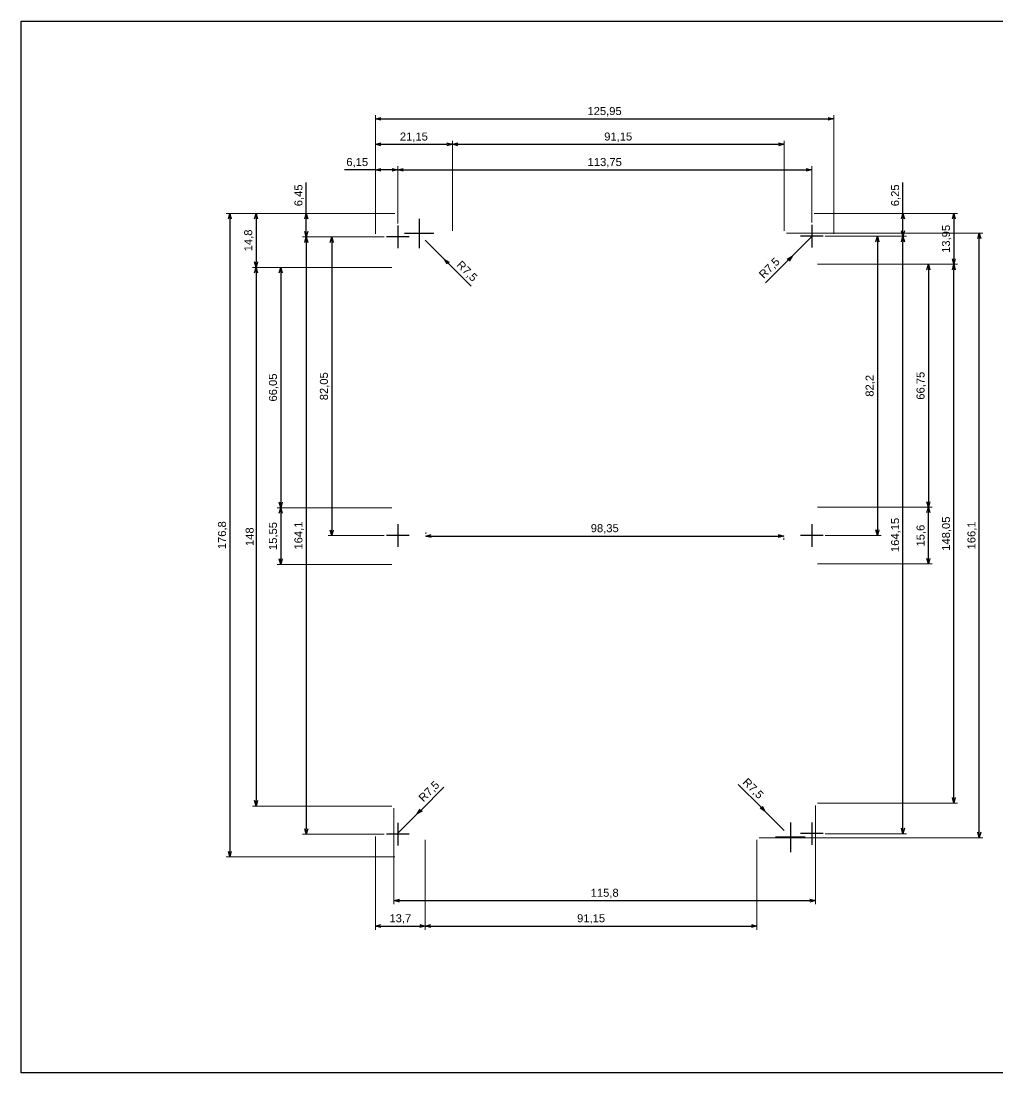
# Paper-space layout 'Cover' of a CAD drawing. Header units: millimetres. Extents: x 0 to 413, y 0 to 289.
# Drawn here: x 0.3 to 268.7, y 0.4 to 289.5 of the extents above; entities that cross this region are included whole.
import ezdxf

# ---------------------------------------------------------------- set-up
doc = ezdxf.new("R2010")
doc.units = ezdxf.units.MM
doc.linetypes.add('ACAD_ISO10W100', pattern=[18, 12, -3, 0, -3])
doc.layers.add('MD_Annotation', color=7, linetype='Continuous', lineweight=25)
doc.layers.add('MD_Axes', color=7, linetype='ACAD_ISO10W100', lineweight=25)
doc.layers.add('Tabelka', color=7, linetype='Continuous')
doc.styles.get("Standard").update_dxf_attribs({"font": 'arial.ttf'})
doc.dimstyles.new('ISO-25', dxfattribs={"dimtxt": 2.2, "dimasz": 1.5, "dimexe": 1, "dimexo": 0.625, "dimtad": 1, "dimrnd": 0.05, "dimtxsty": 'Standard', "dimblk": 'OPEN30', "dimcen": 2.5, "dimadec": 0, "dimazin": 0, "dimtfac": 1, "dimtmove": 0, "dimatfit": 3, "dimfxl": 0, "dimlwe": 18, "dimarcsym": 0})

# ---------------------------------------------------------------- blocks, each defined once
blk = doc.blocks.new('_Open30')
at = {"color": 0, "linetype": 'ByBlock', "lineweight": -2}
for p, q in [((-1, 0.27), (0, 0)), ((0, 0), (-1, -0.27)), ((0, 0), (-1, 0))]:
    blk.add_line(p, q, dxfattribs=at)
blk = doc.blocks.new('*D17')
at = {"layer": 'Defpoints', "color": 0}
for p in [(223.6, 262.59), (97.65, 230.39), (223.6, 230.39)]:
    blk.add_point(p, dxfattribs=at)
at = {"layer": 'MD_Annotation', "color": 0, "lineweight": 18}
for p, q in [((97.65, 231.02), (97.65, 263.59)), ((223.6, 231.02), (223.6, 263.59))]:
    blk.add_line(p, q, dxfattribs=at)
at = {"layer": 'MD_Annotation', "color": 0, "lineweight": -2}
blk.add_line((99.15, 262.59), (222.1, 262.59), dxfattribs=at)
at = {"layer": 'MD_Annotation', "color": 0, "lineweight": -2, "xscale": 1.5, "yscale": 1.5, "zscale": 1.5, "rotation": 180}
blk.add_blockref('_Open30', (97.65, 262.59), dxfattribs=at)
at = {"layer": 'MD_Annotation', "color": 0, "lineweight": -2, "xscale": 1.5, "yscale": 1.5, "zscale": 1.5}
blk.add_blockref('_Open30', (223.6, 262.59), dxfattribs=at)
at = {"layer": 'MD_Annotation', "color": 0, "insert": (160.62, 264.53), "char_height": 2.2, "attachment_point": 5}
blk.add_mtext('125,95', dxfattribs=at)
blk = doc.blocks.new('*D18')
at = {"layer": 'Defpoints', "color": 0}
for p in [(103.65, 236.58), (57.65, 59.8), (103.65, 59.8)]:
    blk.add_point(p, dxfattribs=at)
at = {"layer": 'MD_Annotation', "color": 0, "lineweight": 18}
for p, q in [((103.02, 236.58), (56.65, 236.58)), ((103.02, 59.8), (56.65, 59.8))]:
    blk.add_line(p, q, dxfattribs=at)
at = {"layer": 'MD_Annotation', "color": 0, "lineweight": -2}
blk.add_line((57.65, 235.08), (57.65, 61.3), dxfattribs=at)
at = {"layer": 'MD_Annotation', "color": 0, "lineweight": -2, "xscale": 1.5, "yscale": 1.5, "zscale": 1.5}
for p, rotation in [((57.65, 236.58), 90), ((57.65, 59.8), 270)]:
    blk.add_blockref('_Open30', p, dxfattribs=dict(at, rotation=rotation))
at = {"layer": 'MD_Annotation', "color": 0, "insert": (55.7, 148.19), "char_height": 2.2, "attachment_point": 5, "rotation": 90}
blk.add_mtext('176,8', dxfattribs=at)
blk = doc.blocks.new('*D20')
at = {"layer": 'Defpoints', "color": 0}
for p in [(103.8, 248.59), (103.8, 233.24), (97.65, 230.39)]:
    blk.add_point(p, dxfattribs=at)
at = {"layer": 'MD_Annotation', "color": 0, "lineweight": -2}
for p, q in [((97.65, 248.59), (89.15, 248.59)), ((102.3, 248.59), (99.15, 248.59))]:
    blk.add_line(p, q, dxfattribs=at)
at = {"layer": 'MD_Annotation', "color": 0, "lineweight": 18}
for p, q in [((97.65, 231.02), (97.65, 249.59)), ((103.8, 233.87), (103.8, 249.59))]:
    blk.add_line(p, q, dxfattribs=at)
at = {"layer": 'MD_Annotation', "color": 0, "lineweight": -2, "xscale": 1.5, "yscale": 1.5, "zscale": 1.5, "rotation": 180}
blk.add_blockref('_Open30', (97.65, 248.59), dxfattribs=at)
at = {"layer": 'MD_Annotation', "color": 0, "lineweight": -2, "xscale": 1.5, "yscale": 1.5, "zscale": 1.5}
blk.add_blockref('_Open30', (103.8, 248.59), dxfattribs=at)
at = {"layer": 'MD_Annotation', "color": 0, "insert": (92.65, 250.53), "char_height": 2.2, "attachment_point": 5}
blk.add_mtext('6,15', dxfattribs=at)
blk = doc.blocks.new('*D21')
at = {"layer": 'Defpoints', "color": 0}
for p in [(217.55, 248.59), (103.8, 233.24), (217.55, 233.44)]:
    blk.add_point(p, dxfattribs=at)
at = {"layer": 'MD_Annotation', "color": 0, "lineweight": 18}
for p, q in [((103.8, 233.87), (103.8, 249.59)), ((217.55, 234.07), (217.55, 249.59))]:
    blk.add_line(p, q, dxfattribs=at)
at = {"layer": 'MD_Annotation', "color": 0, "lineweight": -2}
blk.add_line((105.3, 248.59), (216.05, 248.59), dxfattribs=at)
at = {"layer": 'MD_Annotation', "color": 0, "lineweight": -2, "xscale": 1.5, "yscale": 1.5, "zscale": 1.5, "rotation": 180}
blk.add_blockref('_Open30', (103.8, 248.59), dxfattribs=at)
at = {"layer": 'MD_Annotation', "color": 0, "lineweight": -2, "xscale": 1.5, "yscale": 1.5, "zscale": 1.5}
blk.add_blockref('_Open30', (217.55, 248.59), dxfattribs=at)
at = {"layer": 'MD_Annotation', "color": 0, "insert": (160.67, 250.53), "char_height": 2.2, "attachment_point": 5}
blk.add_mtext('113,75', dxfattribs=at)
blk = doc.blocks.new('*D22')
at = {"layer": 'Defpoints', "color": 0}
for p in [(103.65, 236.58), (78.65, 230.14), (100.7, 230.14)]:
    blk.add_point(p, dxfattribs=at)
at = {"layer": 'MD_Annotation', "color": 0, "lineweight": -2}
for p, q in [((78.65, 236.58), (78.65, 245.08)), ((78.65, 231.64), (78.65, 235.08))]:
    blk.add_line(p, q, dxfattribs=at)
at = {"layer": 'MD_Annotation', "color": 0, "lineweight": 18}
for p, q in [((103.02, 236.58), (77.65, 236.58)), ((100.07, 230.14), (77.65, 230.14))]:
    blk.add_line(p, q, dxfattribs=at)
at = {"layer": 'MD_Annotation', "color": 0, "lineweight": -2, "xscale": 1.5, "yscale": 1.5, "zscale": 1.5}
for p, rotation in [((78.65, 236.58), 90), ((78.65, 230.14), 270)]:
    blk.add_blockref('_Open30', p, dxfattribs=dict(at, rotation=rotation))
at = {"layer": 'MD_Annotation', "color": 0, "insert": (76.7, 241.58), "char_height": 2.2, "attachment_point": 5, "rotation": 90}
blk.add_mtext('6,45', dxfattribs=at)
blk = doc.blocks.new('*D23')
at = {"layer": 'Defpoints', "color": 0}
for p in [(100.7, 230.14), (85.65, 148.09), (100.7, 148.09)]:
    blk.add_point(p, dxfattribs=at)
at = {"layer": 'MD_Annotation', "color": 0, "lineweight": 18}
for p, q in [((100.07, 230.14), (84.65, 230.14)), ((100.07, 148.09), (84.65, 148.09))]:
    blk.add_line(p, q, dxfattribs=at)
at = {"layer": 'MD_Annotation', "color": 0, "lineweight": -2}
blk.add_line((85.65, 228.64), (85.65, 149.59), dxfattribs=at)
at = {"layer": 'MD_Annotation', "color": 0, "lineweight": -2, "xscale": 1.5, "yscale": 1.5, "zscale": 1.5}
for p, rotation in [((85.65, 230.14), 90), ((85.65, 148.09), 270)]:
    blk.add_blockref('_Open30', p, dxfattribs=dict(at, rotation=rotation))
at = {"layer": 'MD_Annotation', "color": 0, "insert": (83.7, 189.12), "char_height": 2.2, "attachment_point": 5, "rotation": 90}
blk.add_mtext('82,05', dxfattribs=at)
blk = doc.blocks.new('*D24')
at = {"layer": 'Defpoints', "color": 0}
for p in [(100.7, 230.14), (78.65, 66.04), (100.7, 66.04)]:
    blk.add_point(p, dxfattribs=at)
at = {"layer": 'MD_Annotation', "color": 0, "lineweight": 18}
for p, q in [((100.07, 230.14), (77.65, 230.14)), ((100.07, 66.04), (77.65, 66.04))]:
    blk.add_line(p, q, dxfattribs=at)
at = {"layer": 'MD_Annotation', "color": 0, "lineweight": -2}
blk.add_line((78.65, 228.64), (78.65, 67.54), dxfattribs=at)
at = {"layer": 'MD_Annotation', "color": 0, "lineweight": -2, "xscale": 1.5, "yscale": 1.5, "zscale": 1.5}
for p, rotation in [((78.65, 230.14), 90), ((78.65, 66.04), 270)]:
    blk.add_blockref('_Open30', p, dxfattribs=dict(at, rotation=rotation))
at = {"layer": 'MD_Annotation', "color": 0, "insert": (76.7, 148.09), "char_height": 2.2, "attachment_point": 5, "rotation": 90}
blk.add_mtext('164,1', dxfattribs=at)
blk = doc.blocks.new('*D25')
at = {"layer": 'Defpoints', "color": 0}
for p in [(220.65, 230.34), (220.65, 148.14), (235.6, 148.14)]:
    blk.add_point(p, dxfattribs=at)
at = {"layer": 'MD_Annotation', "color": 0, "lineweight": 18}
for p, q in [((221.27, 230.34), (236.6, 230.34)), ((221.27, 148.14), (236.6, 148.14))]:
    blk.add_line(p, q, dxfattribs=at)
at = {"layer": 'MD_Annotation', "color": 0, "lineweight": -2}
blk.add_line((235.6, 228.84), (235.6, 149.64), dxfattribs=at)
at = {"layer": 'MD_Annotation', "color": 0, "lineweight": -2, "xscale": 1.5, "yscale": 1.5, "zscale": 1.5}
for p, rotation in [((235.6, 230.34), 90), ((235.6, 148.14), 270)]:
    blk.add_blockref('_Open30', p, dxfattribs=dict(at, rotation=rotation))
at = {"layer": 'MD_Annotation', "color": 0, "insert": (233.65, 189.24), "char_height": 2.2, "attachment_point": 5, "rotation": 90}
blk.add_mtext('82,2', dxfattribs=at)
blk = doc.blocks.new('*D26')
at = {"layer": 'Defpoints', "color": 0}
for p in [(220.65, 230.34), (242.6, 230.34), (220.65, 66.19)]:
    blk.add_point(p, dxfattribs=at)
at = {"layer": 'MD_Annotation', "color": 0, "lineweight": 18}
for p, q in [((221.27, 230.34), (243.6, 230.34)), ((221.27, 66.19), (243.6, 66.19))]:
    blk.add_line(p, q, dxfattribs=at)
at = {"layer": 'MD_Annotation', "color": 0, "lineweight": -2}
blk.add_line((242.6, 67.69), (242.6, 228.84), dxfattribs=at)
at = {"layer": 'MD_Annotation', "color": 0, "lineweight": -2, "xscale": 1.5, "yscale": 1.5, "zscale": 1.5}
for p, rotation in [((242.6, 230.34), 90), ((242.6, 66.19), 270)]:
    blk.add_blockref('_Open30', p, dxfattribs=dict(at, rotation=rotation))
at = {"layer": 'MD_Annotation', "color": 0, "insert": (240.65, 148.27), "char_height": 2.2, "attachment_point": 5, "rotation": 90}
blk.add_mtext('164,15', dxfattribs=at)
blk = doc.blocks.new('*D27')
at = {"layer": 'Defpoints', "color": 0}
for p in [(217.6, 236.59), (220.65, 230.34), (242.6, 230.34)]:
    blk.add_point(p, dxfattribs=at)
at = {"layer": 'MD_Annotation', "color": 0, "lineweight": -2}
for p, q in [((242.6, 236.59), (242.6, 245.08)), ((242.6, 231.84), (242.6, 235.09))]:
    blk.add_line(p, q, dxfattribs=at)
at = {"layer": 'MD_Annotation', "color": 0, "lineweight": 18}
for p, q in [((218.22, 236.59), (243.6, 236.59)), ((221.27, 230.34), (243.6, 230.34))]:
    blk.add_line(p, q, dxfattribs=at)
at = {"layer": 'MD_Annotation', "color": 0, "lineweight": -2, "xscale": 1.5, "yscale": 1.5, "zscale": 1.5}
for p, rotation in [((242.6, 236.59), 90), ((242.6, 230.34), 270)]:
    blk.add_blockref('_Open30', p, dxfattribs=dict(at, rotation=rotation))
at = {"layer": 'MD_Annotation', "color": 0, "insert": (240.65, 241.58), "char_height": 2.2, "attachment_point": 5, "rotation": 90}
blk.add_mtext('6,25', dxfattribs=at)
blk = doc.blocks.new('*D31')
at = {"layer": 'Defpoints', "color": 0}
for p in [(118.8, 255.59), (97.65, 230.61), (118.8, 231.19)]:
    blk.add_point(p, dxfattribs=at)
at = {"layer": 'MD_Annotation', "color": 0, "lineweight": 18}
for p, q in [((97.65, 231.23), (97.65, 256.59)), ((118.8, 231.82), (118.8, 256.59))]:
    blk.add_line(p, q, dxfattribs=at)
at = {"layer": 'MD_Annotation', "color": 0, "lineweight": -2}
blk.add_line((99.15, 255.59), (117.3, 255.59), dxfattribs=at)
at = {"layer": 'MD_Annotation', "color": 0, "lineweight": -2, "xscale": 1.5, "yscale": 1.5, "zscale": 1.5, "rotation": 180}
blk.add_blockref('_Open30', (97.65, 255.59), dxfattribs=at)
at = {"layer": 'MD_Annotation', "color": 0, "lineweight": -2, "xscale": 1.5, "yscale": 1.5, "zscale": 1.5}
blk.add_blockref('_Open30', (118.8, 255.59), dxfattribs=at)
at = {"layer": 'MD_Annotation', "color": 0, "insert": (108.22, 257.53), "char_height": 2.2, "attachment_point": 5}
blk.add_mtext('21,15', dxfattribs=at)
blk = doc.blocks.new('*D32')
at = {"layer": 'Defpoints', "color": 0}
for p in [(209.95, 255.59), (118.8, 231.19), (209.95, 231.19)]:
    blk.add_point(p, dxfattribs=at)
at = {"layer": 'MD_Annotation', "color": 0, "lineweight": 18}
for p, q in [((118.8, 231.82), (118.8, 256.59)), ((209.95, 231.82), (209.95, 256.59))]:
    blk.add_line(p, q, dxfattribs=at)
at = {"layer": 'MD_Annotation', "color": 0, "lineweight": -2}
blk.add_line((120.3, 255.59), (208.45, 255.59), dxfattribs=at)
at = {"layer": 'MD_Annotation', "color": 0, "lineweight": -2, "xscale": 1.5, "yscale": 1.5, "zscale": 1.5, "rotation": 180}
blk.add_blockref('_Open30', (118.8, 255.59), dxfattribs=at)
at = {"layer": 'MD_Annotation', "color": 0, "lineweight": -2, "xscale": 1.5, "yscale": 1.5, "zscale": 1.5}
blk.add_blockref('_Open30', (209.95, 255.59), dxfattribs=at)
at = {"layer": 'MD_Annotation', "color": 0, "insert": (164.37, 257.53), "char_height": 2.2, "attachment_point": 5}
blk.add_mtext('91,15', dxfattribs=at)
blk = doc.blocks.new('*D33')
at = {"layer": 'Defpoints', "color": 0}
for p in [(103.65, 236.58), (64.85, 221.79), (102.75, 221.79)]:
    blk.add_point(p, dxfattribs=at)
at = {"layer": 'MD_Annotation', "color": 0, "lineweight": 18}
for p, q in [((103.02, 236.58), (63.85, 236.58)), ((102.12, 221.79), (63.85, 221.79))]:
    blk.add_line(p, q, dxfattribs=at)
at = {"layer": 'MD_Annotation', "color": 0, "lineweight": -2}
blk.add_line((64.85, 235.08), (64.85, 223.29), dxfattribs=at)
at = {"layer": 'MD_Annotation', "color": 0, "lineweight": -2, "xscale": 1.5, "yscale": 1.5, "zscale": 1.5}
for p, rotation in [((64.85, 236.58), 90), ((64.85, 221.79), 270)]:
    blk.add_blockref('_Open30', p, dxfattribs=dict(at, rotation=rotation))
at = {"layer": 'MD_Annotation', "color": 0, "insert": (62.9, 229.19), "char_height": 2.2, "attachment_point": 5, "rotation": 90}
blk.add_mtext('14,8', dxfattribs=at)
blk = doc.blocks.new('*D34')
at = {"layer": 'Defpoints', "color": 0}
for p in [(102.75, 221.79), (71.65, 155.74), (102.75, 155.74)]:
    blk.add_point(p, dxfattribs=at)
at = {"layer": 'MD_Annotation', "color": 0, "lineweight": 18}
for p, q in [((102.12, 221.79), (70.65, 221.79)), ((102.12, 155.74), (70.65, 155.74))]:
    blk.add_line(p, q, dxfattribs=at)
at = {"layer": 'MD_Annotation', "color": 0, "lineweight": -2}
blk.add_line((71.65, 220.29), (71.65, 157.24), dxfattribs=at)
at = {"layer": 'MD_Annotation', "color": 0, "lineweight": -2, "xscale": 1.5, "yscale": 1.5, "zscale": 1.5}
for p, rotation in [((71.65, 221.79), 90), ((71.65, 155.74), 270)]:
    blk.add_blockref('_Open30', p, dxfattribs=dict(at, rotation=rotation))
at = {"layer": 'MD_Annotation', "color": 0, "insert": (69.7, 188.77), "char_height": 2.2, "attachment_point": 5, "rotation": 90}
blk.add_mtext('66,05', dxfattribs=at)
blk = doc.blocks.new('*D35')
at = {"layer": 'Defpoints', "color": 0}
for p in [(102.75, 155.74), (71.65, 140.19), (102.75, 140.19)]:
    blk.add_point(p, dxfattribs=at)
at = {"layer": 'MD_Annotation', "color": 0, "lineweight": 18}
for p, q in [((102.12, 155.74), (70.65, 155.74)), ((102.12, 140.19), (70.65, 140.19))]:
    blk.add_line(p, q, dxfattribs=at)
at = {"layer": 'MD_Annotation', "color": 0, "lineweight": -2}
blk.add_line((71.65, 154.24), (71.65, 141.69), dxfattribs=at)
at = {"layer": 'MD_Annotation', "color": 0, "lineweight": -2, "xscale": 1.5, "yscale": 1.5, "zscale": 1.5}
for p, rotation in [((71.65, 155.74), 90), ((71.65, 140.19), 270)]:
    blk.add_blockref('_Open30', p, dxfattribs=dict(at, rotation=rotation))
at = {"layer": 'MD_Annotation', "color": 0, "insert": (69.7, 147.97), "char_height": 2.2, "attachment_point": 5, "rotation": 90}
blk.add_mtext('15,55', dxfattribs=at)
blk = doc.blocks.new('*D36')
at = {"layer": 'Defpoints', "color": 0}
for p in [(102.75, 221.79), (64.85, 73.79), (102.75, 73.79)]:
    blk.add_point(p, dxfattribs=at)
at = {"layer": 'MD_Annotation', "color": 0, "lineweight": 18}
for p, q in [((102.12, 221.79), (63.85, 221.79)), ((102.12, 73.79), (63.85, 73.79))]:
    blk.add_line(p, q, dxfattribs=at)
at = {"layer": 'MD_Annotation', "color": 0, "lineweight": -2}
blk.add_line((64.85, 220.29), (64.85, 75.29), dxfattribs=at)
at = {"layer": 'MD_Annotation', "color": 0, "lineweight": -2, "xscale": 1.5, "yscale": 1.5, "zscale": 1.5}
for p, rotation in [((64.85, 221.79), 90), ((64.85, 73.79), 270)]:
    blk.add_blockref('_Open30', p, dxfattribs=dict(at, rotation=rotation))
at = {"layer": 'MD_Annotation', "color": 0, "insert": (63.1, 147.79), "char_height": 2.2, "attachment_point": 5, "rotation": 90}
blk.add_mtext('148', dxfattribs=at)
blk = doc.blocks.new('*D37')
at = {"layer": 'Defpoints', "color": 0}
for p in [(217.6, 236.59), (218.55, 222.64), (256.6, 222.64)]:
    blk.add_point(p, dxfattribs=at)
at = {"layer": 'MD_Annotation', "color": 0, "lineweight": 18}
for p, q in [((218.22, 236.59), (257.6, 236.59)), ((219.17, 222.64), (257.6, 222.64))]:
    blk.add_line(p, q, dxfattribs=at)
at = {"layer": 'MD_Annotation', "color": 0, "lineweight": -2}
blk.add_line((256.6, 235.09), (256.6, 224.14), dxfattribs=at)
at = {"layer": 'MD_Annotation', "color": 0, "lineweight": -2, "xscale": 1.5, "yscale": 1.5, "zscale": 1.5}
for p, rotation in [((256.6, 236.59), 90), ((256.6, 222.64), 270)]:
    blk.add_blockref('_Open30', p, dxfattribs=dict(at, rotation=rotation))
at = {"layer": 'MD_Annotation', "color": 0, "insert": (254.65, 229.61), "char_height": 2.2, "attachment_point": 5, "rotation": 90}
blk.add_mtext('13,95', dxfattribs=at)
blk = doc.blocks.new('*D38')
at = {"layer": 'Defpoints', "color": 0}
for p in [(218.55, 222.64), (218.55, 155.89), (249.6, 155.89)]:
    blk.add_point(p, dxfattribs=at)
at = {"layer": 'MD_Annotation', "color": 0, "lineweight": 18}
for p, q in [((219.17, 222.64), (250.6, 222.64)), ((219.17, 155.89), (250.6, 155.89))]:
    blk.add_line(p, q, dxfattribs=at)
at = {"layer": 'MD_Annotation', "color": 0, "lineweight": -2}
blk.add_line((249.6, 221.14), (249.6, 157.39), dxfattribs=at)
at = {"layer": 'MD_Annotation', "color": 0, "lineweight": -2, "xscale": 1.5, "yscale": 1.5, "zscale": 1.5}
for p, rotation in [((249.6, 222.64), 90), ((249.6, 155.89), 270)]:
    blk.add_blockref('_Open30', p, dxfattribs=dict(at, rotation=rotation))
at = {"layer": 'MD_Annotation', "color": 0, "insert": (247.65, 189.27), "char_height": 2.2, "attachment_point": 5, "rotation": 90}
blk.add_mtext('66,75', dxfattribs=at)
blk = doc.blocks.new('*D39')
at = {"layer": 'Defpoints', "color": 0}
for p in [(218.55, 155.89), (249.6, 155.89), (218.55, 140.29)]:
    blk.add_point(p, dxfattribs=at)
at = {"layer": 'MD_Annotation', "color": 0, "lineweight": 18}
for p, q in [((219.17, 155.89), (250.6, 155.89)), ((219.17, 140.29), (250.6, 140.29))]:
    blk.add_line(p, q, dxfattribs=at)
at = {"layer": 'MD_Annotation', "color": 0, "lineweight": -2}
blk.add_line((249.6, 141.79), (249.6, 154.39), dxfattribs=at)
at = {"layer": 'MD_Annotation', "color": 0, "lineweight": -2, "xscale": 1.5, "yscale": 1.5, "zscale": 1.5}
for p, rotation in [((249.6, 155.89), 90), ((249.6, 140.29), 270)]:
    blk.add_blockref('_Open30', p, dxfattribs=dict(at, rotation=rotation))
at = {"layer": 'MD_Annotation', "color": 0, "insert": (247.65, 148.09), "char_height": 2.2, "attachment_point": 5, "rotation": 90}
blk.add_mtext('15,6', dxfattribs=at)
blk = doc.blocks.new('*D40')
at = {"layer": 'Defpoints', "color": 0}
for p in [(218.55, 222.64), (256.6, 222.64), (218.55, 74.59)]:
    blk.add_point(p, dxfattribs=at)
at = {"layer": 'MD_Annotation', "color": 0, "lineweight": 18}
for p, q in [((219.17, 222.64), (257.6, 222.64)), ((219.17, 74.59), (257.6, 74.59))]:
    blk.add_line(p, q, dxfattribs=at)
at = {"layer": 'MD_Annotation', "color": 0, "lineweight": -2}
blk.add_line((256.6, 76.09), (256.6, 221.14), dxfattribs=at)
at = {"layer": 'MD_Annotation', "color": 0, "lineweight": -2, "xscale": 1.5, "yscale": 1.5, "zscale": 1.5}
for p, rotation in [((256.6, 222.64), 90), ((256.6, 74.59), 270)]:
    blk.add_blockref('_Open30', p, dxfattribs=dict(at, rotation=rotation))
at = {"layer": 'MD_Annotation', "color": 0, "insert": (254.65, 148.62), "char_height": 2.2, "attachment_point": 5, "rotation": 90}
blk.add_mtext('148,05', dxfattribs=at)
blk = doc.blocks.new('*D41')
at = {"layer": 'Defpoints', "color": 0}
for p in [(97.65, 65.99), (111.35, 65.09), (111.35, 40.8)]:
    blk.add_point(p, dxfattribs=at)
at = {"layer": 'MD_Annotation', "color": 0, "lineweight": 18}
for p, q in [((97.65, 65.37), (97.65, 39.8)), ((111.35, 64.47), (111.35, 39.8))]:
    blk.add_line(p, q, dxfattribs=at)
at = {"layer": 'MD_Annotation', "color": 0, "lineweight": -2}
blk.add_line((99.15, 40.8), (109.85, 40.8), dxfattribs=at)
at = {"layer": 'MD_Annotation', "color": 0, "lineweight": -2, "xscale": 1.5, "yscale": 1.5, "zscale": 1.5, "rotation": 180}
blk.add_blockref('_Open30', (97.65, 40.8), dxfattribs=at)
at = {"layer": 'MD_Annotation', "color": 0, "lineweight": -2, "xscale": 1.5, "yscale": 1.5, "zscale": 1.5}
blk.add_blockref('_Open30', (111.35, 40.8), dxfattribs=at)
at = {"layer": 'MD_Annotation', "color": 0, "insert": (104.5, 42.75), "char_height": 2.2, "attachment_point": 5}
blk.add_mtext('13,7', dxfattribs=at)
blk = doc.blocks.new('*D42')
at = {"layer": 'Defpoints', "color": 0}
for p in [(111.35, 65.09), (202.5, 65.09), (202.5, 40.8)]:
    blk.add_point(p, dxfattribs=at)
at = {"layer": 'MD_Annotation', "color": 0, "lineweight": 18}
for p, q in [((111.35, 64.47), (111.35, 39.8)), ((202.5, 64.47), (202.5, 39.8))]:
    blk.add_line(p, q, dxfattribs=at)
at = {"layer": 'MD_Annotation', "color": 0, "lineweight": -2}
blk.add_line((112.85, 40.8), (201, 40.8), dxfattribs=at)
at = {"layer": 'MD_Annotation', "color": 0, "lineweight": -2, "xscale": 1.5, "yscale": 1.5, "zscale": 1.5, "rotation": 180}
blk.add_blockref('_Open30', (111.35, 40.8), dxfattribs=at)
at = {"layer": 'MD_Annotation', "color": 0, "lineweight": -2, "xscale": 1.5, "yscale": 1.5, "zscale": 1.5}
blk.add_blockref('_Open30', (202.5, 40.8), dxfattribs=at)
at = {"layer": 'MD_Annotation', "color": 0, "insert": (156.92, 42.75), "char_height": 2.2, "attachment_point": 5}
blk.add_mtext('91,15', dxfattribs=at)
blk = doc.blocks.new('*D43')
at = {"layer": 'Defpoints', "color": 0}
for p in [(102.75, 73.79), (218.55, 74.59), (218.55, 47.8)]:
    blk.add_point(p, dxfattribs=at)
at = {"layer": 'MD_Annotation', "color": 0, "lineweight": 18}
for p, q in [((102.75, 73.17), (102.75, 46.8)), ((218.55, 73.97), (218.55, 46.8))]:
    blk.add_line(p, q, dxfattribs=at)
at = {"layer": 'MD_Annotation', "color": 0, "lineweight": -2}
blk.add_line((104.25, 47.8), (217.05, 47.8), dxfattribs=at)
at = {"layer": 'MD_Annotation', "color": 0, "lineweight": -2, "xscale": 1.5, "yscale": 1.5, "zscale": 1.5, "rotation": 180}
blk.add_blockref('_Open30', (102.75, 47.8), dxfattribs=at)
at = {"layer": 'MD_Annotation', "color": 0, "lineweight": -2, "xscale": 1.5, "yscale": 1.5, "zscale": 1.5}
blk.add_blockref('_Open30', (218.55, 47.8), dxfattribs=at)
at = {"layer": 'MD_Annotation', "color": 0, "insert": (160.65, 49.75), "char_height": 2.2, "attachment_point": 5}
blk.add_mtext('115,8', dxfattribs=at)
blk = doc.blocks.new('*D44')
at = {"layer": 'Defpoints', "color": 0}
for p in [(209.95, 231.19), (263.6, 231.19), (202.5, 65.09)]:
    blk.add_point(p, dxfattribs=at)
at = {"layer": 'MD_Annotation', "color": 0, "lineweight": 18}
for p, q in [((210.57, 231.19), (264.6, 231.19)), ((203.12, 65.09), (264.6, 65.09))]:
    blk.add_line(p, q, dxfattribs=at)
at = {"layer": 'MD_Annotation', "color": 0, "lineweight": -2}
blk.add_line((263.6, 66.59), (263.6, 229.69), dxfattribs=at)
at = {"layer": 'MD_Annotation', "color": 0, "lineweight": -2, "xscale": 1.5, "yscale": 1.5, "zscale": 1.5}
for p, rotation in [((263.6, 231.19), 90), ((263.6, 65.09), 270)]:
    blk.add_blockref('_Open30', p, dxfattribs=dict(at, rotation=rotation))
at = {"layer": 'MD_Annotation', "color": 0, "insert": (261.65, 148.14), "char_height": 2.2, "attachment_point": 5, "rotation": 90}
blk.add_mtext('166,1', dxfattribs=at)
blk = doc.blocks.new('*D45')
at = {"layer": 'Defpoints', "color": 0}
for p in [(111.5, 147.97), (209.85, 148.09), (209.85, 147.97)]:
    blk.add_point(p, dxfattribs=at)
at = {"layer": 'MD_Annotation', "color": 0, "lineweight": 18}
for p, q in [((111.5, 148.59), (111.5, 148.97)), ((209.85, 147.47), (209.85, 146.97))]:
    blk.add_line(p, q, dxfattribs=at)
at = {"layer": 'MD_Annotation', "color": 0, "lineweight": -2}
blk.add_line((113, 147.97), (208.35, 147.97), dxfattribs=at)
at = {"layer": 'MD_Annotation', "color": 0, "lineweight": -2, "xscale": 1.5, "yscale": 1.5, "zscale": 1.5, "rotation": 180}
blk.add_blockref('_Open30', (111.5, 147.97), dxfattribs=at)
at = {"layer": 'MD_Annotation', "color": 0, "lineweight": -2, "xscale": 1.5, "yscale": 1.5, "zscale": 1.5}
blk.add_blockref('_Open30', (209.85, 147.97), dxfattribs=at)
at = {"layer": 'MD_Annotation', "color": 0, "insert": (160.67, 149.92), "char_height": 2.2, "attachment_point": 5}
blk.add_mtext('98,35', dxfattribs=at)
blk = doc.blocks.new('*D47')
at = {"layer": 'Defpoints', "color": 0}
for p in [(111.3, 229.29), (116.6, 223.99)]:
    blk.add_point(p, dxfattribs=at)
at = {"layer": 'MD_Annotation', "color": 0, "lineweight": -2}
for p, q in [((111.3, 229.29), (116.6, 223.99)), ((123.94, 216.65), (117.66, 222.93))]:
    blk.add_line(p, q, dxfattribs=at)
at = {"layer": 'MD_Annotation', "color": 0, "lineweight": -2, "xscale": 1.5, "yscale": 1.5, "zscale": 1.5, "rotation": 134.9948356378395}
blk.add_blockref('_Open30', (116.6, 223.99), dxfattribs=at)
at = {"layer": 'MD_Annotation', "color": 0, "insert": (122.7, 220.63), "char_height": 2.2, "attachment_point": 5, "rotation": 314.9948}
blk.add_mtext('R7,5', dxfattribs=at)
blk = doc.blocks.new('*D48')
at = {"layer": 'Defpoints', "color": 0}
for p in [(217.45, 230.14), (212.14, 224.84)]:
    blk.add_point(p, dxfattribs=at)
at = {"layer": 'MD_Annotation', "color": 0, "lineweight": -2}
for p, q in [((217.45, 230.14), (212.14, 224.84)), ((204.81, 217.5), (211.08, 223.78))]:
    blk.add_line(p, q, dxfattribs=at)
at = {"layer": 'MD_Annotation', "color": 0, "lineweight": -2, "xscale": 1.5, "yscale": 1.5, "zscale": 1.5, "rotation": 44.9999999999992}
blk.add_blockref('_Open30', (212.14, 224.84), dxfattribs=at)
at = {"layer": 'MD_Annotation', "color": 0, "insert": (206.04, 221.48), "char_height": 2.2, "attachment_point": 5, "rotation": 45}
blk.add_mtext('R7,5', dxfattribs=at)
blk = doc.blocks.new('*D49')
at = {"layer": 'Defpoints', "color": 0}
for p in [(109.15, 71.6), (103.85, 66.29)]:
    blk.add_point(p, dxfattribs=at)
at = {"layer": 'MD_Annotation', "color": 0, "lineweight": -2}
for p, q in [((116.49, 78.94), (110.21, 72.66)), ((103.85, 66.29), (109.15, 71.6))]:
    blk.add_line(p, q, dxfattribs=at)
at = {"layer": 'MD_Annotation', "color": 0, "lineweight": -2, "xscale": 1.5, "yscale": 1.5, "zscale": 1.5, "rotation": 225.0046214503224}
blk.add_blockref('_Open30', (109.15, 71.6), dxfattribs=at)
at = {"layer": 'MD_Annotation', "color": 0, "insert": (112.51, 77.7), "char_height": 2.2, "attachment_point": 5, "rotation": 45.0046}
blk.add_mtext('R7,5', dxfattribs=at)
blk = doc.blocks.new('*D50')
at = {"layer": 'Defpoints', "color": 0}
for p in [(204.69, 72.39), (210, 67.09)]:
    blk.add_point(p, dxfattribs=at)
at = {"layer": 'MD_Annotation', "color": 0, "lineweight": -2}
for p, q in [((197.34, 79.72), (203.63, 73.45)), ((210, 67.09), (204.69, 72.39))]:
    blk.add_line(p, q, dxfattribs=at)
at = {"layer": 'MD_Annotation', "color": 0, "lineweight": -2, "xscale": 1.5, "yscale": 1.5, "zscale": 1.5, "rotation": 315.0585415035346}
blk.add_blockref('_Open30', (204.69, 72.39), dxfattribs=at)
at = {"layer": 'MD_Annotation', "color": 0, "insert": (201.33, 78.49), "char_height": 2.2, "attachment_point": 5, "rotation": 315.0585}
blk.add_mtext('R7,5', dxfattribs=at)

psp = doc.layouts.new('Cover')

# ---------------------------------------------------------------- linework, layer by layer
at = {"layer": 'MD_Axes'}
for p, q in [((109.671, 235.143), (109.671, 227.043)), ((103.798, 233.243), (103.798, 227.043)), ((217.548, 233.443), (217.548, 227.243)), ((106.898, 230.143), (100.698, 230.143)), ((113.721, 231.093), (105.621, 231.093)), ((220.648, 230.343), (214.448, 230.343)), ((103.798, 151.193), (103.798, 144.993)), ((217.548, 151.243), (217.548, 145.043)), ((106.898, 148.093), (100.698, 148.093)), ((220.648, 148.143), (214.448, 148.143)), ((103.798, 69.143), (103.798, 62.943)), ((211.682, 69.243), (211.682, 61.143)), ((217.548, 69.293), (217.548, 63.093)), ((106.898, 66.043), (100.698, 66.043)), ((215.732, 65.193), (207.632, 65.193)), ((220.648, 66.193), (214.448, 66.193))]:
    psp.add_line(p, q, dxfattribs=at)
at = {"layer": 'Tabelka'}
psp.add_lwpolyline([(0.272, 289.465), (412.876, 289.434), (412.876, 0.446), (0.272, 0.477)], close=True, dxfattribs=at)

# ---------------------------------------------------------------- dimensions: what is measured, and where the dimension line sits
at = {"layer": 'MD_Annotation'}
for base, p1, p2, angle, picture, middle in [((223.598, 262.586), (97.648, 230.393), (223.598, 230.393), 180, '*D17', (160.623, 264.533)), ((118.798, 255.586), (97.648, 230.605), (118.798, 231.193), 180, '*D31', (108.223, 257.533)), ((209.948, 255.586), (118.798, 231.193), (209.948, 231.193), 180, '*D32', (164.373, 257.533)), ((57.648, 59.801), (103.648, 236.584), (103.648, 59.801), 270, '*D18', (55.701, 148.192)), ((64.849, 221.793), (103.648, 236.584), (102.748, 221.793), 270, '*D33', (62.902, 229.189)), ((256.598, 222.643), (217.598, 236.586), (218.548, 222.643), 90, '*D37', (254.651, 229.615)), ((263.598, 231.193), (202.498, 65.093), (209.948, 231.193), 90, '*D44', (261.651, 148.143)), ((249.598, 155.893), (218.548, 222.643), (218.548, 155.893), 90, '*D38', (247.651, 189.268)), ((256.598, 222.643), (218.548, 74.593), (218.548, 222.643), 90, '*D40', (254.651, 148.618)), ((64.849, 73.793), (102.748, 221.793), (102.748, 73.793), 270, '*D36', (63.1, 147.793)), ((71.648, 155.743), (102.748, 221.793), (102.748, 155.743), 270, '*D34', (69.701, 188.768)), ((71.648, 140.193), (102.748, 155.743), (102.748, 140.193), 270, '*D35', (69.701, 147.968)), ((249.598, 155.893), (218.548, 140.293), (218.548, 155.893), 90, '*D39', (247.651, 148.093))]:
    dim = psp.add_linear_dim(base=base, p1=p1, p2=p2, angle=angle, dimstyle='ISO-25', override={"dimlfac": -1}, dxfattribs=at)
    dim.commit()
    dim.dimension.update_dxf_attribs({"geometry": picture, "text_midpoint": middle})
for base, p1, p2, angle, picture, middle in [((103.798, 248.586), (97.648, 230.393), (103.798, 233.243), 180, '*D20', (92.651, 248.586)), ((78.648, 230.143), (103.648, 236.584), (100.698, 230.143), 270, '*D22', (78.648, 241.58)), ((242.598, 230.343), (217.598, 236.586), (220.648, 230.343), 90, '*D27', (242.598, 241.583))]:
    dim = psp.add_linear_dim(base=base, p1=p1, p2=p2, angle=angle, dimstyle='ISO-25', override={"dimlfac": -1}, dxfattribs=at)
    dim.commit()
    dim.dimension.update_dxf_attribs({"geometry": picture, "text_midpoint": middle, "dimtype": 160})
dim = psp.add_linear_dim(base=(217.548, 248.586), p1=(103.798, 233.243), p2=(217.548, 233.443), dimstyle='ISO-25', dxfattribs=at)
dim.commit()
dim.dimension.update_dxf_attribs({"geometry": '*D21', "text_midpoint": (160.673, 250.533)})
for base, p1, p2, picture, middle in [((78.648, 66.043), (100.698, 230.143), (100.698, 66.043), '*D24', (76.701, 148.093)), ((85.648, 148.093), (100.698, 230.143), (100.698, 148.093), '*D23', (83.701, 189.118)), ((235.598, 148.143), (220.648, 230.343), (220.648, 148.143), '*D25', (233.651, 189.243)), ((242.598, 230.343), (220.648, 66.193), (220.648, 230.343), '*D26', (240.651, 148.268))]:
    dim = psp.add_linear_dim(base=base, p1=p1, p2=p2, angle=90, dimstyle='ISO-25', dxfattribs=at)
    dim.commit()
    dim.dimension.update_dxf_attribs({"geometry": picture, "text_midpoint": middle})
for center, mpoint, picture, middle in [((111.298, 229.293), (116.6, 223.99), '*D47', (121.33, 219.26)), ((209.998, 67.093), (204.689, 72.391), '*D50', (199.955, 77.116))]:
    dim = psp.add_radius_dim(center=center, mpoint=mpoint, dimstyle='ISO-25', override={"dimlfac": -1}, dxfattribs=at)
    dim.commit()
    dim.dimension.update_dxf_attribs({"geometry": picture, "text_midpoint": middle})
for center, mpoint, picture, middle in [((217.448, 230.143), (212.144, 224.84), '*D48', (207.415, 220.111)), ((103.848, 66.293), (109.151, 71.597), '*D49', (113.88, 76.327))]:
    dim = psp.add_radius_dim(center=center, mpoint=mpoint, dimstyle='ISO-25', override={"dimlfac": -1}, dxfattribs=at)
    dim.commit()
    dim.dimension.update_dxf_attribs({"geometry": picture, "text_midpoint": middle, "dimtype": 164})
for base, p1, p2, picture, middle in [((209.848, 147.968), (111.498, 147.968), (209.848, 148.093), '*D45', (160.673, 149.916)), ((218.548, 47.801), (102.748, 73.793), (218.548, 74.593), '*D43', (160.648, 49.748)), ((111.348, 40.801), (97.648, 65.994), (111.348, 65.093), '*D41', (104.498, 42.748)), ((202.498, 40.801), (111.348, 65.093), (202.498, 65.093), '*D42', (156.923, 42.748))]:
    dim = psp.add_linear_dim(base=base, p1=p1, p2=p2, dimstyle='ISO-25', override={"dimlfac": -1}, dxfattribs=at)
    dim.commit()
    dim.dimension.update_dxf_attribs({"geometry": picture, "text_midpoint": middle})

doc.saveas('drawing.dxf')
